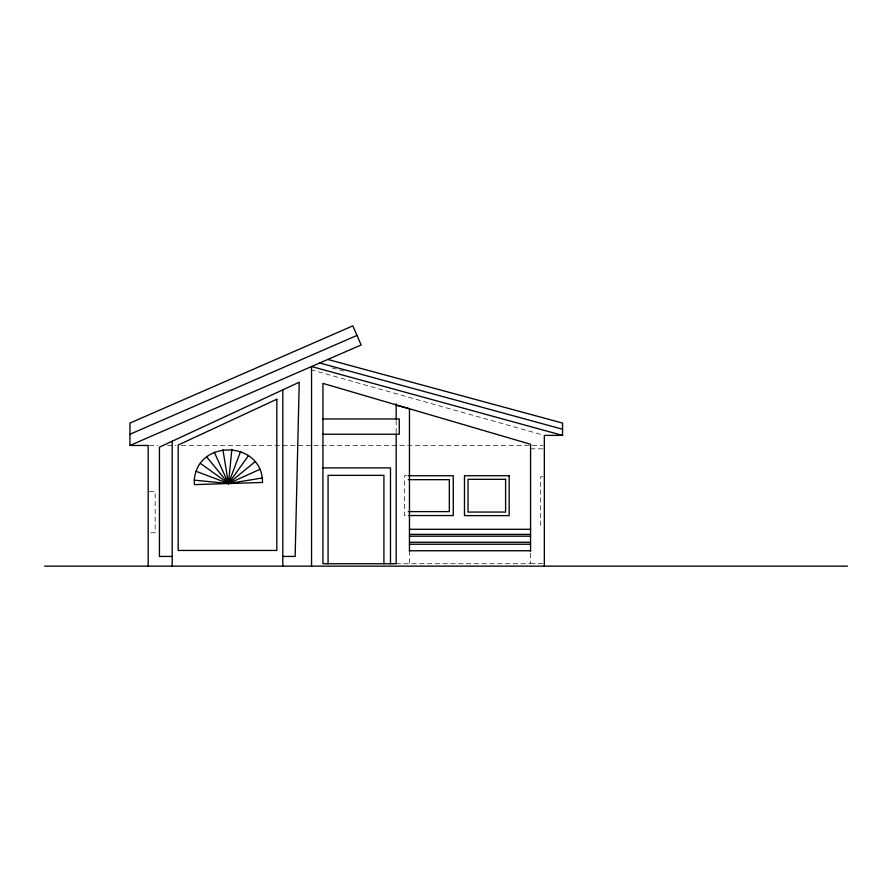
<?xml version="1.0" encoding="UTF-8"?>
<svg xmlns="http://www.w3.org/2000/svg" width="892" height="892" viewBox="0 0 892 892"><rect width="100%" height="100%" fill="white"/><g stroke="black" fill="none" stroke-linecap="round" stroke-linejoin="round"><path stroke-width="0.67" stroke-dasharray="4.46 3.34" d="M149.421 445.465L157.929 445.465M167.495 445.465L175.992 445.465M181.399 445.465L542.938 445.465M530.562 448.821L542.949 448.821M407.109 475.737L404.388 475.737L404.388 515.543L407.109 515.543M543.116 476.729L540.697 476.729L540.697 526.291L543.116 526.291M149.354 491.559L155.163 491.559L155.163 532.758L149.354 532.758M530.562 563.454L542.949 563.454M396.171 563.744L530.562 563.744L530.562 550.765M332.08 367.928L345.483 371.496M310.895 369.701L542.983 435.017M409.461 550.765L409.461 563.744M396.171 420.556L396.171 433.066"/><path stroke-width="1.34" d="M231.864 449.334L228.464 483.542L194.266 480.141L194.411 484.624L262.527 482.46C262.638 440.615 197.489 438.518 194.266 480.141M240.606 451.385L228.464 483.542L196.307 471.411M248.511 455.622L228.464 483.542L200.544 463.494M255.056 461.755L228.464 483.542L206.688 456.949M259.784 469.382L228.464 483.542L214.314 452.222M129.953 434.27L356.978 335.414M129.953 445.465L361.137 344.981L352.831 325.859L129.953 423.076L129.953 445.465L148.195 445.465L148.195 566.141M262.382 477.967L228.464 483.542L222.9 449.624M322.937 418.972L399.27 418.972L399.27 434.237L322.937 434.237M327.821 359.454L562.562 423.076L562.562 435.396L544.332 435.396L544.332 566.141M322.937 467.887L390.495 467.887L390.495 563.744M408.458 475.737L453.259 475.737L453.259 515.543L408.458 515.543M408.313 479.662L449.334 479.662L449.334 511.618L408.313 511.618M409.461 529.29L530.562 529.29M409.461 534.375L530.562 534.375M409.461 536.181L530.562 536.181M409.461 542.269L530.562 542.269M409.461 544.231L530.562 544.231M409.461 550.765L530.562 550.765M172.201 556.43L159.434 556.43L159.434 447.16L299.233 382.222L295.14 556.43L282.797 556.43M44.6 566.141L847.4 566.141M396.171 405.202L409.461 408.759L409.461 551.289M319.693 362.988L562.562 429.23M562.562 435.396L311.553 366.523L311.553 566.141M530.562 551.245L530.562 444.272L322.937 383.382L322.937 563.744L396.171 563.744L396.171 434.237M396.171 403.875L396.171 419.173M383.917 563.744L383.917 475.347L328.078 475.347L328.078 563.744M282.797 389.86L282.797 566.141M172.201 441.228L172.201 566.141M276.821 399.226L178.177 445.041L178.177 550.453L276.821 550.453L276.821 399.226M509.154 475.737L464.476 475.737L464.476 515.621L509.154 515.621L509.154 475.737M505.597 479.294L468.032 479.294L468.032 512.064L505.597 512.064L505.597 479.294"/></g></svg>
